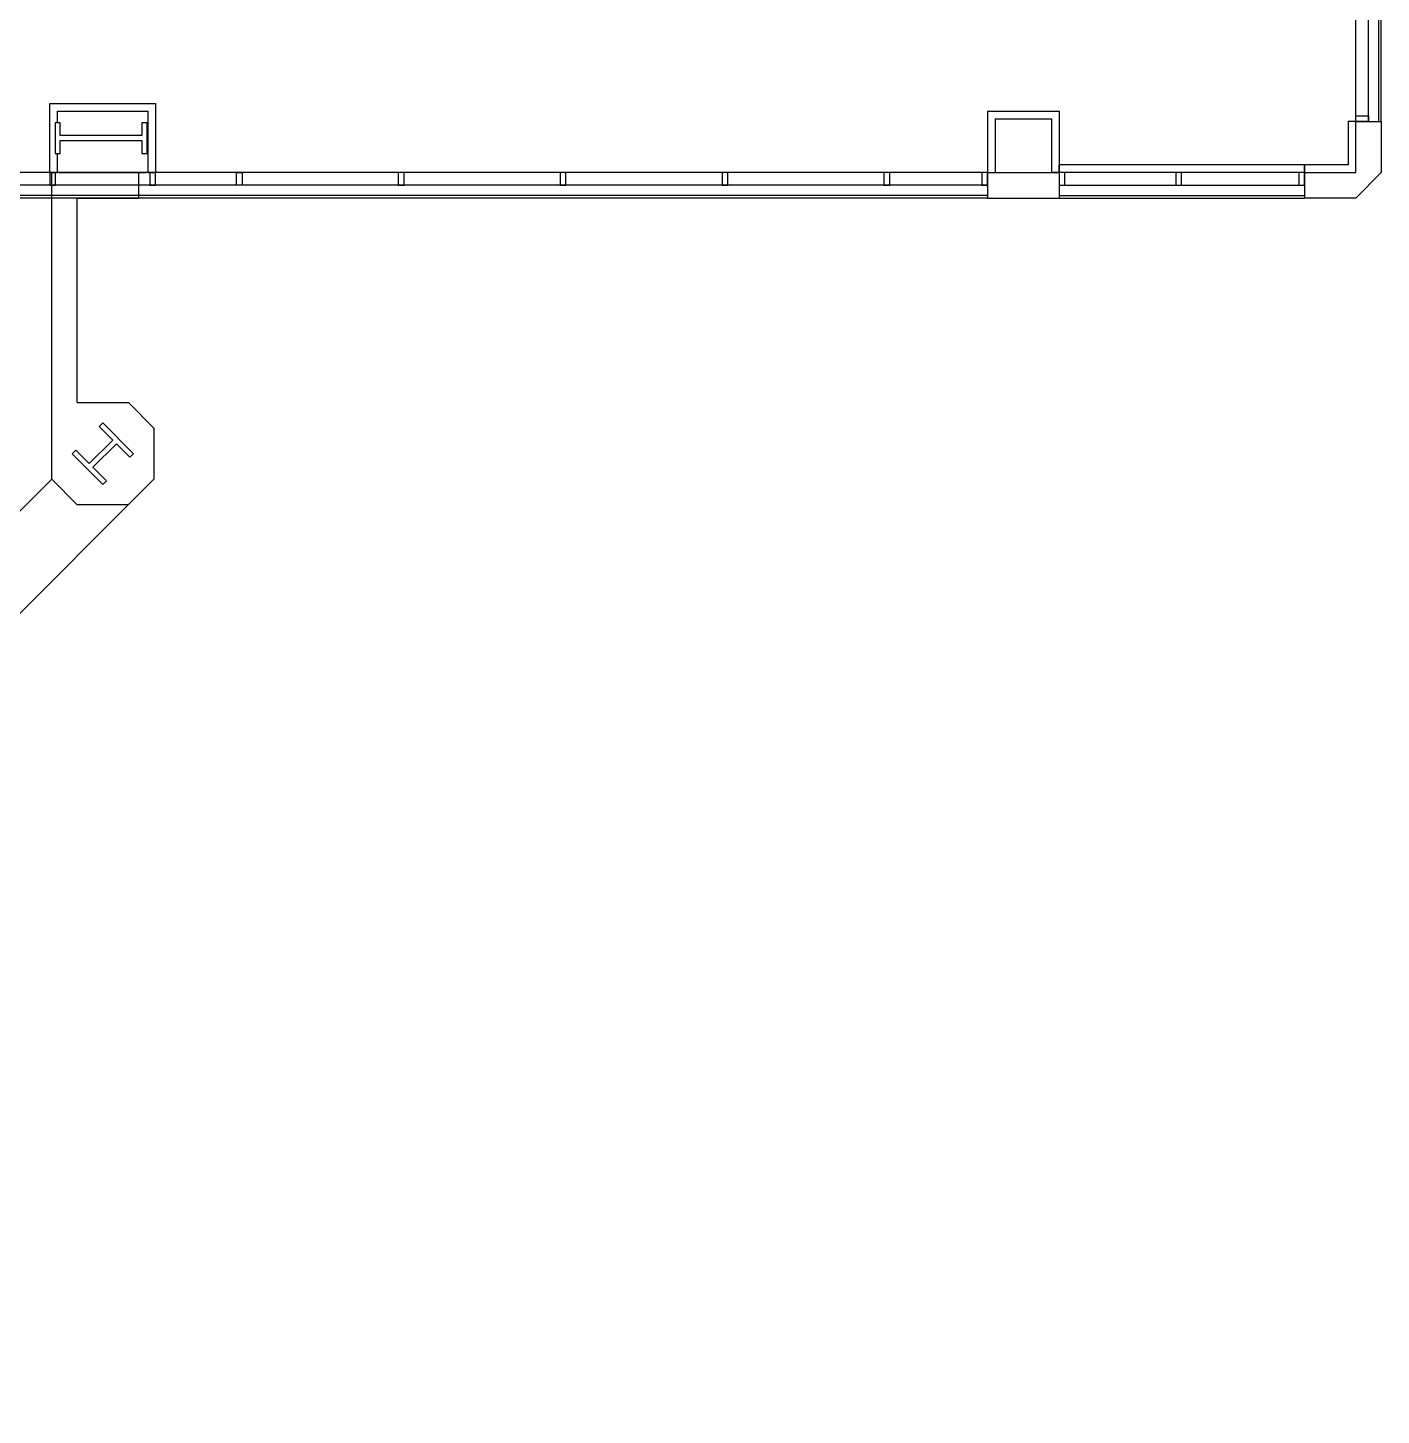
# Model space of a CAD drawing. Header units: millimetres. Extents: x 43 to 3711, y 1330 to 4598.
# Drawn here: x 1454 to 1983, y 3137 to 3679 of the extents above; entities that cross this region are included whole.
import ezdxf

# ---------------------------------------------------------------- set-up
doc = ezdxf.new("R2010")
doc.units = ezdxf.units.MM
for name, color, linetype in [('E-B-FURR', 6, 'Continuous'), ('E-B-GLAZ', 8, 'Continuous'), ('E-B-MULL', 8, 'Continuous'), ('E-B-SHEL', 2, 'Continuous'), ('E-C-HEAD', 5, 'Continuous'), ('E-F-SILL', 8, 'Continuous'), ('E-S-COLM', 8, 'Continuous')]:
    doc.layers.add(name, color=color, linetype=linetype)

# ---------------------------------------------------------------- blocks, each defined once
blk = doc.blocks.new('A$C2AA66EEE')
at = {"layer": 'E-B-FURR'}
for p, q in [((1613, 755), (1613, 1204.36)), ((1613, 1121.7), (1640, 1121.7)), ((1613, 1121.7), (1613, 1118.7)), ((1613, 1118.7), (1620.5, 1118.7)), ((1632.5, 1118.7), (1637, 1118.7)), ((1637, 1118.7), (1637, 1083.3)), ((1640, 1121.7), (1640, 1080.3)), ((1613, 1083.3), (1637, 1083.3)), ((1613, 1083.3), (1613, 1080.3)), ((1613, 1080.3), (1640, 1080.3)), ((1637, 755), (1613, 755)), ((1637, 755), (1637, 727)), ((1634, 752), (1613, 752)), ((1634, 752), (1634, 730)), ((1634, 730), (1613, 730)), ((1637, 727), (1613, 727)), ((1633, 611), (1731.41, 611))]:
    blk.add_line(p, q, dxfattribs=at)
blk.add_lwpolyline([(1633, 611), (1633, 614), (1616, 614), (1616, 631), (1613, 631)], dxfattribs=at)
at = {"layer": 'E-B-GLAZ'}
for p, q in [((1603, 755), (1603, 1206.64)), ((1604, 755), (1604, 1206.64)), ((1608, 755), (1608, 1206.64)), ((1603, 727), (1603, 631)), ((1604, 727), (1604, 631)), ((1608, 727), (1608, 631)), ((1633, 606), (1728, 606)), ((1633, 602), (1724, 602)), ((1633, 601), (1723, 601))]:
    blk.add_line(p, q, dxfattribs=at)
at = {"layer": 'E-B-MULL'}
for points in [[(1608, 1119.48), (1613, 1119.48), (1613, 1121.73), (1608, 1121.73)], [(1608, 1080.38), (1613, 1080.38), (1613, 1082.63), (1608, 1082.63)], [(1608, 1048.75), (1613, 1048.75), (1613, 1046.5), (1608, 1046.5)], [(1608, 983.19), (1613, 983.19), (1613, 985.44), (1608, 985.44)], [(1608, 919.87), (1613, 919.87), (1613, 922.12), (1608, 922.12)], [(1608, 856.56), (1613, 856.56), (1613, 858.81), (1608, 858.81)], [(1608, 793.25), (1613, 793.25), (1613, 795.5), (1608, 795.5)], [(1608, 755), (1613, 755), (1613, 757.25), (1608, 757.25)], [(1608, 724.75), (1613, 724.75), (1613, 727), (1608, 727)], [(1608, 679.08), (1613, 679.08), (1613, 681.33), (1608, 681.33)], [(1608, 631), (1613, 631), (1613, 633.25), (1608, 633.25)], [(1633, 606), (1633, 611), (1635.25, 611), (1635.25, 606)]]:
    blk.add_lwpolyline(points, close=True, dxfattribs=at)
at = {"layer": 'E-B-SHEL'}
for p, q in [((1493, 1081), (1081, 1493)), ((1493.02, 1121), (1121, 1493.02)), ((1483, 1111), (1493, 1121)), ((1493, 1121), (1613, 1121)), ((1613, 1118.1), (1613, 1084.1)), ((1483, 1091), (1483, 1111)), ((1523, 1111), (1603, 1111)), ((1523, 1111), (1523, 1091)), ((1603, 1111), (1603, 1087)), ((1523, 1091), (1513, 1081)), ((1613, 1087), (1603, 1087)), ((1513, 1081), (1493, 1081)), ((1603, 755), (1603, 727)), ((1613, 755), (1603, 755)), ((1613, 755), (1613, 727)), ((1613, 727), (1603, 727)), ((1613, 631), (1603, 631)), ((1603, 611), (1603, 631)), ((1613, 631), (1613, 611)), ((1613, 601), (1603, 611)), ((1613, 611), (1633, 611)), ((1633, 611), (1633, 601)), ((1633, 601), (1613, 601))]:
    blk.add_line(p, q, dxfattribs=at)
at = {"layer": 'E-C-HEAD'}
blk.add_line((1613, 631), (1613, 729.41), dxfattribs=at)
at = {"layer": 'E-F-SILL'}
for points in [[(1613, 631), (1616, 631), (1616, 727), (1616, 727)], [(1613, 727), (1613, 727), (1616, 727), (1616, 727)], [(1668.51, 601.86), (1668.51, 601.86), (1668.51, 601.86)]]:
    blk.add_lwpolyline(points, dxfattribs=at)
at = {"layer": 'E-S-COLM'}
for points in [[(1632.5, 1117.7), (1632.5, 1119.7), (1620.5, 1119.7), (1620.5, 1117.7), (1625.5, 1117.7), (1625.5, 1085.7), (1620.5, 1085.7), (1620.5, 1083.7), (1632.5, 1083.7), (1632.5, 1085.7), (1627.5, 1085.7), (1627.5, 1117.7)], [(1501.59, 1090.39), (1503, 1088.98), (1515.02, 1101), (1513.61, 1102.41), (1508.3, 1097.11), (1499.11, 1106.3), (1504.41, 1111.61), (1503, 1113.02), (1490.98, 1101), (1492.39, 1099.59), (1497.7, 1104.89), (1506.89, 1095.7)]]:
    blk.add_lwpolyline(points, close=True, dxfattribs=at)

msp = doc.modelspace()

# ---------------------------------------------------------------- block references
at = {"rotation": 90}
msp.add_blockref('A$C2AA66EEE', (2584.251, 2009.724), dxfattribs=at)

doc.saveas('drawing.dxf')
